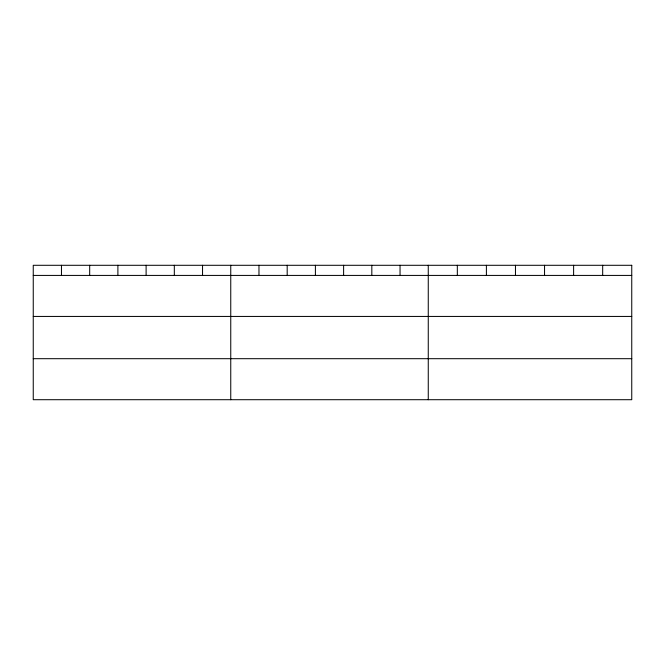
<?xml version="1.0" encoding="UTF-8"?>
<svg xmlns="http://www.w3.org/2000/svg" width="665" height="665" viewBox="0 0 665 665"><rect width="100%" height="100%" fill="white"/><g stroke="black" fill="none" stroke-linecap="round" stroke-linejoin="round"><path stroke-width="1" d="M33.25 275.418L631.75 275.418M33.25 316.432L631.75 316.432M33.25 358.693L631.75 358.693M602.681 265.293L602.681 275.418M573.612 265.293L573.612 275.418M544.544 265.293L544.544 275.418M515.466 265.293L515.466 275.418M486.398 265.293L486.398 275.418M457.329 265.293L457.329 275.418M428.26 265.293L428.26 399.707M400.047 265.293L400.047 275.418M371.826 265.293L371.826 275.418M343.614 265.293L343.614 275.418M315.401 265.293L315.401 275.418M287.189 265.293L287.189 275.418M258.968 265.293L258.968 275.418M230.755 265.293L230.755 399.707M202.542 265.293L202.542 275.418M174.321 265.293L174.321 275.418M146.109 265.293L146.109 275.418M117.896 265.293L117.896 275.418M89.684 265.293L89.684 275.418M61.463 265.293L61.463 275.418M631.75 265.293L33.25 265.293L33.25 399.707L631.75 399.707L631.75 265.293"/></g></svg>
